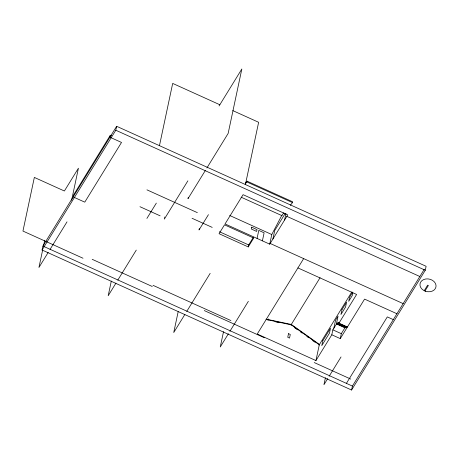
<?xml version="1.0" encoding="UTF-8"?>
<svg xmlns="http://www.w3.org/2000/svg" width="459" height="459" viewBox="0 0 459 459"><rect width="100%" height="100%" fill="white"/><g stroke="black" fill="none" stroke-linecap="round" stroke-linejoin="round"><path stroke-width="0.69" d="M42.085 250.006L42.922 246.058L116.638 126.288L426.118 266.3L425.281 270.248L351.565 390.024L42.085 250.006L115.794 130.236L116.638 126.288M42.641 250.052L38.94 267.471L48.178 252.461M43.68 245.175L44.718 240.298M71.61 200.244L78.426 168.195L64.386 191.007L34.35 177.421L22.95 231.066L83.01 258.239M110.338 135.221L109.919 137.201L121.515 142.445L84.772 202.149L73.176 196.905L73.595 194.926L110.338 135.221L111.629 135.807M111.302 281.097L108.192 295.728L115.949 283.117M159.439 145.75L172.687 83.412L219.838 104.744M164.77 217.021L164.322 219.121L187.88 180.84M188.27 197.307L187.972 198.707L205.403 170.387M178.178 311.661L173.743 332.528L184.891 314.415M199.298 228.611L199.005 229.982L208.426 214.674M245.381 184.633L258.635 122.295L232.77 110.59M245.198 184.174L247.091 181.179L292.647 201.794L292.481 202.597L290.329 205.334M223.527 331.645L220.268 346.97L228.398 333.762M248.244 246.919L253.707 238.043L224.508 224.835L219.052 233.706L248.244 246.919L248.669 244.94L253.397 237.251M257.069 238.428L258.773 230.401L264.114 232.816L262.405 240.843M269.726 244.159L287.747 214.875L243.075 194.668L225.053 223.946L269.726 244.159L271.774 234.526L281.706 215.541L283.834 212.833M272.916 238.978L274.706 230.55L285.228 213.452M284.563 220.045L285.94 213.567M268.045 320.325L268.337 318.93M315.935 360.562L319.286 344.795L291.35 324.903L266.191 319.453M303.657 258.606L257.247 334.02L315.93 360.567L331.8 334.777L332.85 329.843L336.9 323.262L336.722 324.088L345.191 327.915L345.816 326.906L345.638 327.726L337.176 323.893L337.348 323.073L336.722 324.088M333.848 328.225L335.552 320.198L338.048 316.142L336.344 324.169M325.431 377.751L323.956 384.694L327.669 378.664M346.092 327.537L337.623 323.704L337.795 322.884L337.176 323.893M347.165 326.332L346.539 327.342L338.071 323.515L338.249 322.688L337.623 323.704M346.987 327.152L338.518 323.32L338.696 322.499L338.071 323.515M347.434 326.963L338.971 323.136L339.144 322.31L338.518 323.32M331.8 334.777L340.268 338.616L341.318 333.676L344.996 327.692M352.799 292.899L352.219 295.607L348.708 301.322L349.569 297.254L352.736 292.113M351.565 390.024L352.409 386.071L424.271 269.301M50.025 249.455L67.02 221.84M146.909 218.415L156.335 203.107M219.098 105.949L241.847 68.976L228.152 133.42L206.889 167.971M117.797 280.116L136.271 250.098M186.75 311.397L210.159 273.363M229.873 331.358L248.348 301.339M266.117 319.148L291.31 324.438L320.078 277.695M291.144 325.242L291.35 324.903M319.08 345.128L351.755 292.039M338.971 323.136L356.609 294.466L297.925 267.918M340.268 338.616L364.578 299.107L396.92 313.738M329.155 376.248L341.031 356.947M346.413 383.363L387.31 316.905L393.306 319.619M424.236 290.685L427.633 285.159L428.367 285.492L424.965 291.017M245.37 183.371L247.091 181.179M275.767 321.908L278.561 322.516M246.919 181.982L292.481 202.597M115.794 130.236L425.281 270.248M286.846 216.344L419.836 276.507M241.147 197.192L282.153 215.741M229.695 215.483L271.774 234.526M270.162 243.454L403.151 303.617M146.96 189.848L197.347 212.643M192.057 218.277L212.213 227.394M219.471 231.732L248.669 244.94M139.966 206.711L160.122 215.828M332.85 329.843L341.318 333.676M153.008 285.326L230.894 320.56M92.202 259.324L152.262 286.496M204.278 310.571L264.338 337.744M314.231 362.558L350.756 379.082M42.922 246.058L352.409 386.071M291.31 324.438L319.699 344.646M294.632 327.726L297.541 329.797M300.456 331.868L302.2 333.114M306.853 336.43L308.603 337.669M312.677 340.572L315.006 342.23M251.681 227.194L251.297 229.001L256.638 231.416L257.023 229.609L251.681 227.194M288.51 333.664L287.741 337.279L289.526 338.082L290.289 334.473L288.51 333.664M322.826 340.71L321.776 345.65L329.453 333.171L330.503 328.237L322.826 340.71M342.001 309.555L340.951 314.49L345.558 307.008L346.608 302.068L342.001 309.555M425.568 291.253L423.663 290.392A8.124 6.369 12 0 1 423.68 279.56A8.124 6.369 12 0 1 435.993 285.131A8.124 6.369 12 0 1 425.568 291.253"/></g></svg>
